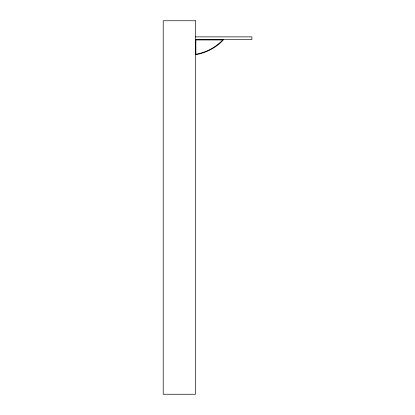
<?xml version="1.0" encoding="UTF-8"?>
<svg xmlns="http://www.w3.org/2000/svg" width="415" height="415" viewBox="0 0 415 415"><rect width="100%" height="100%" fill="white"/><g stroke="black" fill="none" stroke-linecap="round" stroke-linejoin="round"><path stroke-width="0.62" d="M195.465 36.873L251.895 36.873L251.895 39.56L195.465 39.56M223.68 39.56A49.048 49.048 0 0 1 195.465 54.707M222.741 39.954L221.506 41.22A48.648 48.648 0 0 1 198.054 53.81L195.859 54.23L195.859 39.954L222.741 39.954M195.465 20.75L163.22 20.75L163.22 394.25L195.465 394.25L195.465 20.75"/></g></svg>
